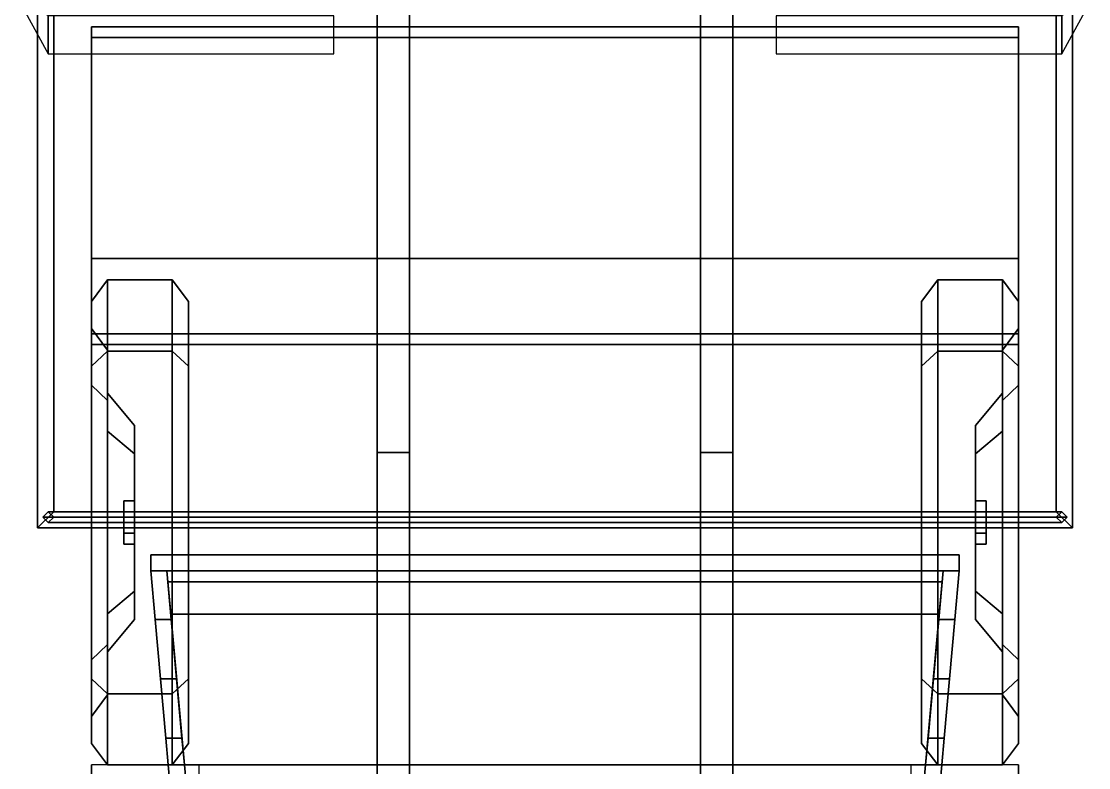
# Model space of a CAD drawing. Header units: millimetres. Extents: x -1 to 3, y -2.5 to 9.
# Drawn here: x -0.99 to 0.99, y -1.265 to 0.12 of the extents above; entities that cross this region are included whole.
import ezdxf

# ---------------------------------------------------------------- set-up
doc = ezdxf.new("R2010")
doc.units = ezdxf.units.MM
doc.layers.add('fenders', color=1, linetype='Continuous')
doc.layers.add('wheels', color=2, linetype='Continuous')

msp = doc.modelspace()

# ---------------------------------------------------------------- linework, layer by layer
for points in [[(0.96, 2.43, 1.18), (0.96, -0.82, 1.18), (-0.96, -0.82, 1.18), (-0.96, 2.43, 1.18)], [(-0.96, -0.82, 1.9), (-0.93, -0.79, 1.9), (-0.93, 2.4, 1.9), (-0.96, 2.43, 1.9)], [(-0.96, -0.82, 1.18), (-0.96, -0.82, 1.9), (-0.96, 2.43, 1.9), (-0.96, 2.43, 1.18)], [(0.93, -0.79, 1.9), (0.96, -0.82, 1.9), (0.96, 2.43, 1.9), (0.93, 2.4, 1.9)], [(0.96, 2.43, 1.18), (0.96, 2.43, 1.9), (0.96, -0.82, 1.9), (0.96, -0.82, 1.18)], [(-0.93, 2.4, 1.21), (-0.93, -0.79, 1.21), (0.93, -0.79, 1.21), (0.93, 2.4, 1.21)], [(-0.93, 2.4, 1.21), (-0.93, 2.4, 1.9), (-0.93, -0.79, 1.9), (-0.93, -0.79, 1.21)], [(-0.33, 2.4, 0.8), (-0.33, 2.4, 0.73), (-0.33, 1.65, 0.67), (-0.33, -0.68, 0.8)], [(-0.27, -0.68, 0.8), (-0.27, 2.4, 0.8), (-0.33, 2.4, 0.8), (-0.33, -0.68, 0.8)], [(-0.27, 1.65, 0.67), (-0.27, 2.4, 0.73), (-0.27, 2.35, 0.8), (-0.27, -0.68, 0.8)], [(0.27, 2.35, 0.8), (0.27, 2.4, 0.73), (0.27, 1.65, 0.67), (0.27, -0.68, 0.8)], [(0.33, -0.68, 0.8), (0.33, 2.4, 0.8), (0.27, 2.4, 0.8), (0.27, -0.68, 0.8)], [(0.33, 1.65, 0.67), (0.33, 2.4, 0.73), (0.33, 2.4, 0.8), (0.33, -0.68, 0.8)], [(0.93, -0.79, 1.21), (0.93, -0.79, 1.9), (0.93, 2.4, 1.9), (0.93, 2.4, 1.21)], [(-0.33, -0.68, 0.8), (-0.33, 1.65, 0.67), (-0.33, -0.82, 0.67), (-0.33, -0.82, 0.77)], [(-0.33, -0.82, 0.67), (-0.33, 1.65, 0.67), (-0.27, 1.65, 0.67), (-0.27, -0.82, 0.67)], [(-0.27, -0.82, 0.67), (-0.27, 1.65, 0.67), (-0.27, -0.68, 0.8), (-0.27, -0.82, 0.77)], [(0.27, -0.68, 0.8), (0.27, 1.65, 0.67), (0.27, -0.82, 0.67), (0.27, -0.82, 0.77)], [(0.27, -0.82, 0.67), (0.27, 1.65, 0.67), (0.33, 1.65, 0.67), (0.33, -0.82, 0.67)], [(0.33, -0.82, 0.67), (0.33, 1.65, 0.67), (0.33, -0.68, 0.8), (0.33, -0.82, 0.77)], [(-0.86, 0.09, 0.84), (-0.86, -0.32, 0.84), (-0.86, -0.48, 1.12), (-0.86, 0.11, 0.87)], [(0.86, 0.11, 0.87), (0.86, 0.09, 0.84), (-0.86, 0.09, 0.84), (-0.86, 0.11, 0.87)], [(-0.86, 0.11, 0.87), (-0.86, -0.46, 1.14), (-0.86, 0.09, 1.14), (-0.86, 0.11, 1.12)], [(-0.86, 0.11, 1.12), (-0.86, 0.09, 1.14), (0.86, 0.09, 1.14), (0.86, 0.11, 1.12)], [(0.86, 0.11, 1.12), (0.86, 0.11, 0.87), (-0.86, 0.11, 0.87), (-0.86, 0.11, 1.12)], [(-0.86, 0.11, 0.87), (-0.86, -0.48, 1.12), (-0.86, -0.46, 1.14)], [(0.86, -0.48, 1.12), (0.86, -0.32, 0.84), (0.86, 0.09, 0.84), (0.86, 0.11, 0.87)], [(0.86, 0.09, 1.14), (0.86, -0.46, 1.14), (0.86, 0.11, 0.87), (0.86, 0.11, 1.12)], [(0.86, -0.46, 1.14), (0.86, -0.48, 1.12), (0.86, 0.11, 0.87), (0.86, -0.46, 1.14)], [(0.86, 0.09, 0.84), (0.86, -0.32, 0.84), (-0.86, -0.32, 0.84), (-0.86, 0.09, 0.84)], [(-0.86, 0.09, 1.14), (-0.86, -0.46, 1.14), (0.86, -0.46, 1.14), (0.86, 0.09, 1.14)], [(-0.86, -0.48, 1.12), (-0.86, -0.32, 0.84), (0.86, -0.32, 0.84), (0.86, -0.48, 1.12)], [(-0.86, -0.46, 1.14), (-0.86, -0.48, 1.12), (0.86, -0.48, 1.12), (0.86, -0.46, 1.14)], [(-0.27, -0.82, 0.77), (-0.27, -0.68, 0.8), (-0.33, -0.68, 0.8), (-0.33, -0.82, 0.77)], [(0.33, -0.82, 0.77), (0.33, -0.68, 0.8), (0.27, -0.68, 0.8), (0.27, -0.82, 0.77)], [(-0.93, -0.79, 1.9), (-0.96, -0.82, 1.9), (0.96, -0.82, 1.9), (0.93, -0.79, 1.9)], [(0.95, -0.8, 2.16), (0.94, -0.79, 2.15), (-0.94, -0.79, 2.15), (-0.95, -0.8, 2.16)], [(-0.94, -0.79, 1.9), (-0.95, -0.8, 1.9), (-0.95, -0.8, 2.16), (-0.94, -0.79, 2.15)], [(0.94, -0.79, 2.15), (0.93, -0.8, 2.14), (-0.93, -0.8, 2.14), (-0.94, -0.79, 2.15)], [(-0.93, -0.8, 1.9), (-0.94, -0.79, 1.9), (-0.94, -0.79, 2.15), (-0.93, -0.8, 2.14)], [(-0.93, -0.79, 1.21), (-0.93, -0.79, 1.9), (0.93, -0.79, 1.9), (0.93, -0.79, 1.21)], [(0.94, -0.79, 1.9), (0.93, -0.8, 1.9), (0.93, -0.8, 2.14), (0.94, -0.79, 2.15)], [(0.95, -0.8, 1.9), (0.94, -0.79, 1.9), (0.94, -0.79, 2.15), (0.95, -0.8, 2.16)], [(0.94, -0.81, 2.15), (0.95, -0.8, 2.16), (-0.95, -0.8, 2.16), (-0.94, -0.81, 2.15)], [(-0.95, -0.8, 1.9), (-0.94, -0.81, 1.9), (-0.94, -0.81, 2.15), (-0.95, -0.8, 2.16)], [(0.93, -0.8, 2.14), (0.94, -0.81, 2.15), (-0.94, -0.81, 2.15), (-0.93, -0.8, 2.14)], [(-0.94, -0.81, 1.9), (-0.93, -0.8, 1.9), (-0.93, -0.8, 2.14), (-0.94, -0.81, 2.15)], [(0.93, -0.8, 1.9), (0.94, -0.81, 1.9), (0.94, -0.81, 2.15), (0.93, -0.8, 2.14)], [(0.94, -0.81, 1.9), (0.95, -0.8, 1.9), (0.95, -0.8, 2.16), (0.94, -0.81, 2.15)], [(0.96, -0.82, 1.18), (0.96, -0.82, 1.9), (-0.96, -0.82, 1.9), (-0.96, -0.82, 1.18)], [(-0.33, -0.82, 0.77), (-0.33, -0.82, 0.67), (-0.33, -1.35, 0.63), (-0.33, -2.34, 0.77)], [(-0.33, -1.35, 0.63), (-0.33, -0.82, 0.67), (-0.27, -0.82, 0.67), (-0.27, -1.35, 0.63)], [(-0.27, -2.34, 0.77), (-0.27, -0.82, 0.77), (-0.33, -0.82, 0.77), (-0.33, -2.34, 0.77)], [(-0.27, -1.35, 0.63), (-0.27, -0.82, 0.67), (-0.27, -0.82, 0.77), (-0.27, -2.34, 0.77)], [(0.27, -0.82, 0.77), (0.27, -0.82, 0.67), (0.27, -1.35, 0.63), (0.27, -2.34, 0.77)], [(0.27, -1.35, 0.63), (0.27, -0.82, 0.67), (0.33, -0.82, 0.67), (0.33, -1.35, 0.63)], [(0.33, -2.34, 0.77), (0.33, -0.82, 0.77), (0.27, -0.82, 0.77), (0.27, -2.34, 0.77)], [(0.33, -1.35, 0.63), (0.33, -0.82, 0.67), (0.33, -0.82, 0.77), (0.33, -2.34, 0.77)], [(-0.75, -0.87, 1.15), (-0.75, -0.9, 1.15), (-0.75, -0.9, 1.85), (-0.75, -0.87, 1.85)], [(0.75, -0.87, 1.85), (0.75, -0.87, 1.15), (-0.75, -0.87, 1.15), (-0.75, -0.87, 1.85)], [(-0.75, -0.87, 1.85), (-0.75, -0.9, 1.85), (0.75, -0.9, 1.85), (0.75, -0.87, 1.85)], [(0.75, -0.9, 1.85), (0.75, -0.9, 1.15), (0.75, -0.87, 1.15), (0.75, -0.87, 1.85)], [(-0.75, -0.9, 1.85), (-0.72, -0.9, 1.82), (0.72, -0.9, 1.82), (0.75, -0.9, 1.85)], [(-0.75, -0.9, 1.54), (-0.75, -0.9, 1.15), (-0.7419, -0.99, 1.12), (-0.7419, -0.99, 1.54)], [(-0.7419, -0.99, 1.54), (-0.7119, -0.99, 1.54), (-0.72, -0.9, 1.54), (-0.75, -0.9, 1.54)], [(-0.75, -0.9, 1.54), (-0.72, -0.9, 1.54), (-0.72, -0.9, 1.82), (-0.75, -0.9, 1.85)], [(-0.72, -0.9, 1.54), (-0.7128, -0.98, 1.7), (-0.7182, -0.92, 1.81), (-0.72, -0.9, 1.82)], [(-0.72, -0.9, 1.82), (-0.7182, -0.92, 1.81), (0.7182, -0.92, 1.81), (0.72, -0.9, 1.82)], [(-0.72, -0.9, 1.54), (-0.7128, -0.98, 1.54), (-0.7128, -0.98, 1.54), (-0.7128, -0.98, 1.7)], [(0.7119, -0.99, 1.54), (0.7419, -0.99, 1.54), (0.75, -0.9, 1.54), (0.72, -0.9, 1.54)], [(0.7182, -0.92, 1.81), (0.7128, -0.98, 1.7), (0.72, -0.9, 1.54), (0.72, -0.9, 1.82)], [(0.7128, -0.98, 1.54), (0.7128, -0.98, 1.54), (0.72, -0.9, 1.54), (0.7128, -0.98, 1.7)], [(0.72, -0.9, 1.54), (0.75, -0.9, 1.54), (0.75, -0.9, 1.85), (0.72, -0.9, 1.82)], [(0.7419, -0.99, 1.54), (0.7419, -0.99, 1.12), (0.75, -0.9, 1.15), (0.75, -0.9, 1.54)], [(-0.7182, -0.92, 1.81), (-0.7128, -0.98, 1.7), (0.7128, -0.98, 1.7), (0.7182, -0.92, 1.81)], [(-0.7419, -0.99, 1.54), (-0.7419, -0.99, 1.12), (-0.732, -1.1, 1.06), (-0.732, -1.1, 1.54)], [(-0.6921, -1.21, 1.54), (-0.6876, -1.26, 1.31), (-0.7128, -0.98, 1.31), (-0.702, -1.1, 1.54)], [(-0.702, -1.1, 1.54), (-0.7128, -0.98, 1.31), (-0.7128, -0.98, 1.31), (-0.7119, -0.99, 1.54)], [(-0.7119, -0.99, 1.54), (-0.7128, -0.98, 1.31), (-0.7128, -0.98, 1.31), (-0.7128, -0.98, 1.54)], [(-0.7128, -0.98, 1.7), (-0.7128, -0.98, 1.31), (0.7128, -0.98, 1.31), (0.7128, -0.98, 1.7)], [(-0.7128, -0.98, 1.31), (-0.6876, -1.26, 1.31), (0.6876, -1.26, 1.31), (0.7128, -0.98, 1.31)], [(0.702, -1.1, 1.54), (0.7128, -0.98, 1.31), (0.6876, -1.26, 1.31), (0.6921, -1.21, 1.54)], [(0.7119, -0.99, 1.54), (0.7128, -0.98, 1.31), (0.7128, -0.98, 1.31), (0.702, -1.1, 1.54)], [(0.7128, -0.98, 1.54), (0.7128, -0.98, 1.31), (0.7128, -0.98, 1.31), (0.7119, -0.99, 1.54)], [(0.732, -1.1, 1.54), (0.732, -1.1, 1.06), (0.7419, -0.99, 1.12), (0.7419, -0.99, 1.54)], [(-0.732, -1.1, 1.54), (-0.702, -1.1, 1.54), (-0.7119, -0.99, 1.54), (-0.7419, -0.99, 1.54)], [(0.702, -1.1, 1.54), (0.732, -1.1, 1.54), (0.7419, -0.99, 1.54), (0.7119, -0.99, 1.54)], [(-0.732, -1.1, 1.54), (-0.732, -1.1, 1.06), (-0.7221, -1.21, 0.94), (-0.7221, -1.21, 1.54)], [(-0.7221, -1.21, 1.54), (-0.6921, -1.21, 1.54), (-0.702, -1.1, 1.54), (-0.732, -1.1, 1.54)], [(0.6921, -1.21, 1.54), (0.7221, -1.21, 1.54), (0.732, -1.1, 1.54), (0.702, -1.1, 1.54)], [(0.7221, -1.21, 1.54), (0.7221, -1.21, 0.94), (0.732, -1.1, 1.06), (0.732, -1.1, 1.54)], [(-0.7221, -1.21, 1.54), (-0.7221, -1.21, 0.94), (-0.7176, -1.26, 0.77), (-0.7176, -1.26, 1.54)], [(-0.7176, -1.26, 1.54), (-0.6876, -1.26, 1.54), (-0.6921, -1.21, 1.54), (-0.7221, -1.21, 1.54)], [(-0.6876, -1.26, 1.54), (-0.6876, -1.26, 1.31), (-0.6876, -1.26, 1.31), (-0.6921, -1.21, 1.54)], [(0.6921, -1.21, 1.54), (0.6876, -1.26, 1.31), (0.6876, -1.26, 1.31), (0.6876, -1.26, 1.54)], [(0.6876, -1.26, 1.54), (0.7176, -1.26, 1.54), (0.7221, -1.21, 1.54), (0.6921, -1.21, 1.54)], [(0.7176, -1.26, 1.54), (0.7176, -1.26, 0.77), (0.7221, -1.21, 0.94), (0.7221, -1.21, 1.54)], [(-0.7176, -1.26, 1.54), (-0.7176, -1.26, 0.77), (-0.6852, -1.62, 0.77), (-0.6852, -1.62, 1.54)], [(-0.6852, -1.62, 1.54), (-0.6552, -1.62, 1.54), (-0.6876, -1.26, 1.54), (-0.7176, -1.26, 1.54)], [(-0.6552, -1.62, 1.54), (-0.6552, -1.62, 0.87), (-0.6876, -1.26, 0.87), (-0.6876, -1.26, 1.54)], [(-0.6552, -1.62, 0.87), (0.6552, -1.62, 0.87), (0.6876, -1.26, 0.87), (-0.6876, -1.26, 0.87)], [(-0.6876, -1.26, 0.87), (0.6876, -1.26, 0.87), (0.6876, -1.26, 1.31), (-0.6876, -1.26, 1.31)], [(0.6876, -1.26, 1.54), (0.6876, -1.26, 0.87), (0.6552, -1.62, 0.87), (0.6552, -1.62, 1.54)], [(0.6552, -1.62, 1.54), (0.6852, -1.62, 1.54), (0.7176, -1.26, 1.54), (0.6876, -1.26, 1.54)], [(0.6852, -1.62, 1.54), (0.6852, -1.62, 0.77), (0.7176, -1.26, 0.77), (0.7176, -1.26, 1.54)]]:
    msp.add_3dface(points)
at = {"layer": 'fenders'}
for points in [[(-0.99, 0.17, 0.71), (-0.99, 0.15, 0.62), (-0.94, 0.06, 0.6), (-0.94, 0.13, 0.8)], [(0.94, 0.13, 0.8), (0.94, 0.06, 0.6), (0.99, 0.15, 0.62), (0.99, 0.17, 0.71)], [(-0.94, 0.13, 0.8), (-0.94, 0.06, 0.6), (-0.41, 0.06, 0.6), (-0.41, 0.13, 0.8)], [(0.41, 0.13, 0.8), (0.41, 0.06, 0.6), (0.94, 0.06, 0.6), (0.94, 0.13, 0.8)], [(-0.86, -1.26, 0.56), (-0.86, -1.56, 0.56), (-0.66, -1.56, 0.56), (-0.66, -1.26, 0.56)], [(-0.86, -1.56, 0.54), (-0.86, -1.56, 0.56), (-0.86, -1.26, 0.56), (-0.86, -1.26, 0.54)], [(0.66, -1.26, 0.56), (0.66, -1.56, 0.56), (0.86, -1.56, 0.56), (0.86, -1.26, 0.56)], [(0.86, -1.26, 0.54), (0.86, -1.26, 0.56), (0.86, -1.56, 0.56), (0.86, -1.56, 0.54)]]:
    msp.add_3dface(points, dxfattribs=at)
at = {"layer": 'wheels'}
for points in [[(-0.83, -0.36, 0.68), (-0.83, -0.4918, 0.3618), (-0.86, -0.5201, 0.3901), (-0.86, -0.4, 0.68)], [(-0.83, -0.4918, 0.9982), (-0.83, -0.36, 0.68), (-0.86, -0.4, 0.68), (-0.86, -0.5201, 0.9699)], [(-0.71, -0.36, 0.68), (-0.71, -0.4918, 0.3618), (-0.83, -0.4918, 0.3618), (-0.83, -0.36, 0.68)], [(-0.71, -0.4918, 0.9982), (-0.71, -0.36, 0.68), (-0.83, -0.36, 0.68), (-0.83, -0.4918, 0.9982)], [(-0.71, -0.4918, 0.3618), (-0.71, -0.36, 0.68), (-0.68, -0.4, 0.68), (-0.68, -0.5201, 0.3901)], [(-0.71, -0.36, 0.68), (-0.71, -0.4918, 0.9982), (-0.68, -0.5201, 0.9699), (-0.68, -0.4, 0.68)], [(0.71, -0.36, 0.68), (0.71, -0.4918, 0.3618), (0.68, -0.5201, 0.3901), (0.68, -0.4, 0.68)], [(0.71, -0.4918, 0.9982), (0.71, -0.36, 0.68), (0.68, -0.4, 0.68), (0.68, -0.5201, 0.9699)], [(0.71, -0.4918, 0.3618), (0.71, -0.36, 0.68), (0.83, -0.36, 0.68), (0.83, -0.4918, 0.3618)], [(0.71, -0.36, 0.68), (0.71, -0.4918, 0.9982), (0.83, -0.4918, 0.9982), (0.83, -0.36, 0.68)], [(0.83, -0.4918, 0.3618), (0.83, -0.36, 0.68), (0.86, -0.4, 0.68), (0.86, -0.5201, 0.3901)], [(0.83, -0.36, 0.68), (0.83, -0.4918, 0.9982), (0.86, -0.5201, 0.9699), (0.86, -0.4, 0.68)], [(-0.86, -0.4, 0.68), (-0.86, -0.5201, 0.3901), (-0.86, -0.5554, 0.4254), (-0.86, -0.45, 0.68)], [(-0.86, -0.5201, 0.9699), (-0.86, -0.4, 0.68), (-0.86, -0.45, 0.68), (-0.86, -0.5554, 0.9346)], [(-0.68, -1.0999, 0.9699), (-0.68, -1.22, 0.68), (-0.68, -0.5201, 0.3901), (-0.68, -0.4, 0.68)], [(-0.68, -0.5201, 0.9699), (-0.68, -0.81, 1.09), (-0.68, -1.0999, 0.9699), (-0.68, -0.4, 0.68)], [(0.68, -0.5201, 0.3901), (0.68, -0.81, 0.27), (0.68, -1.0999, 0.3901), (0.68, -0.4, 0.68)], [(0.68, -0.5201, 0.9699), (0.68, -0.4, 0.68), (0.68, -1.0999, 0.3901), (0.68, -1.22, 0.68)], [(0.86, -0.5201, 0.3901), (0.86, -0.4, 0.68), (0.86, -0.45, 0.68), (0.86, -0.5554, 0.4254)], [(0.86, -0.4, 0.68), (0.86, -0.5201, 0.9699), (0.86, -0.5554, 0.9346), (0.86, -0.45, 0.68)], [(-0.86, -0.45, 0.68), (-0.86, -0.5554, 0.4254), (-0.83, -0.5837, 0.4537), (-0.83, -0.49, 0.68)], [(-0.86, -0.5554, 0.9346), (-0.86, -0.45, 0.68), (-0.83, -0.49, 0.68), (-0.83, -0.5837, 0.9063)], [(0.86, -0.5554, 0.4254), (0.86, -0.45, 0.68), (0.83, -0.49, 0.68), (0.83, -0.5837, 0.4537)], [(0.86, -0.45, 0.68), (0.86, -0.5554, 0.9346), (0.83, -0.5837, 0.9063), (0.83, -0.49, 0.68)], [(-0.83, -0.4918, 0.3618), (-0.83, -0.81, 0.23), (-0.86, -0.81, 0.27), (-0.86, -0.5201, 0.3901)], [(-0.83, -0.81, 1.13), (-0.83, -0.4918, 0.9982), (-0.86, -0.5201, 0.9699), (-0.86, -0.81, 1.09)], [(-0.83, -0.49, 0.68), (-0.83, -0.5837, 0.4537), (-0.83, -0.6403, 0.5103), (-0.83, -0.57, 0.68)], [(-0.83, -0.5837, 0.9063), (-0.83, -0.49, 0.68), (-0.83, -0.57, 0.68), (-0.83, -0.6403, 0.8497)], [(-0.71, -0.4918, 0.3618), (-0.71, -0.81, 0.23), (-0.83, -0.81, 0.23), (-0.83, -0.4918, 0.3618)], [(-0.71, -0.81, 1.13), (-0.71, -0.4918, 0.9982), (-0.83, -0.4918, 0.9982), (-0.83, -0.81, 1.13)], [(-0.71, -0.81, 0.23), (-0.71, -0.4918, 0.3618), (-0.68, -0.5201, 0.3901), (-0.68, -0.81, 0.27)], [(-0.71, -0.4918, 0.9982), (-0.71, -0.81, 1.13), (-0.68, -0.81, 1.09), (-0.68, -0.5201, 0.9699)], [(0.71, -0.4918, 0.3618), (0.71, -0.81, 0.23), (0.68, -0.81, 0.27), (0.68, -0.5201, 0.3901)], [(0.71, -0.81, 1.13), (0.71, -0.4918, 0.9982), (0.68, -0.5201, 0.9699), (0.68, -0.81, 1.09)], [(0.71, -0.81, 0.23), (0.71, -0.4918, 0.3618), (0.83, -0.4918, 0.3618), (0.83, -0.81, 0.23)], [(0.71, -0.4918, 0.9982), (0.71, -0.81, 1.13), (0.83, -0.81, 1.13), (0.83, -0.4918, 0.9982)], [(0.83, -0.5837, 0.4537), (0.83, -0.49, 0.68), (0.83, -0.57, 0.68), (0.83, -0.6403, 0.5103)], [(0.83, -0.49, 0.68), (0.83, -0.5837, 0.9063), (0.83, -0.6403, 0.8497), (0.83, -0.57, 0.68)], [(0.83, -0.81, 0.23), (0.83, -0.4918, 0.3618), (0.86, -0.5201, 0.3901), (0.86, -0.81, 0.27)], [(0.83, -0.4918, 0.9982), (0.83, -0.81, 1.13), (0.86, -0.81, 1.09), (0.86, -0.5201, 0.9699)], [(-0.86, -0.5201, 0.3901), (-0.86, -0.81, 0.27), (-0.86, -0.81, 0.32), (-0.86, -0.5554, 0.4254)], [(-0.86, -0.81, 1.09), (-0.86, -0.5201, 0.9699), (-0.86, -0.5554, 0.9346), (-0.86, -0.81, 1.04)], [(-0.68, -1.0999, 0.3901), (-0.68, -0.81, 0.27), (-0.68, -0.5201, 0.3901), (-0.68, -1.22, 0.68)], [(0.68, -1.0999, 0.9699), (0.68, -0.81, 1.09), (0.68, -0.5201, 0.9699), (0.68, -1.22, 0.68)], [(0.86, -0.81, 0.27), (0.86, -0.5201, 0.3901), (0.86, -0.5554, 0.4254), (0.86, -0.81, 0.32)], [(0.86, -0.5201, 0.9699), (0.86, -0.81, 1.09), (0.86, -0.81, 1.04), (0.86, -0.5554, 0.9346)], [(-0.86, -0.5554, 0.4254), (-0.86, -0.81, 0.32), (-0.83, -0.81, 0.36), (-0.83, -0.5837, 0.4537)], [(-0.86, -0.81, 1.04), (-0.86, -0.5554, 0.9346), (-0.83, -0.5837, 0.9063), (-0.83, -0.81, 1)], [(-0.83, -0.57, 0.68), (-0.83, -0.6403, 0.5103), (-0.78, -0.6827, 0.5527), (-0.78, -0.63, 0.68)], [(-0.83, -0.6403, 0.8497), (-0.83, -0.57, 0.68), (-0.78, -0.63, 0.68), (-0.78, -0.6827, 0.8073)], [(0.83, -0.6403, 0.5103), (0.83, -0.57, 0.68), (0.78, -0.63, 0.68), (0.78, -0.6827, 0.5527)], [(0.83, -0.57, 0.68), (0.83, -0.6403, 0.8497), (0.78, -0.6827, 0.8073), (0.78, -0.63, 0.68)], [(0.86, -0.81, 0.32), (0.86, -0.5554, 0.4254), (0.83, -0.5837, 0.4537), (0.83, -0.81, 0.36)], [(0.86, -0.5554, 0.9346), (0.86, -0.81, 1.04), (0.83, -0.81, 1), (0.83, -0.5837, 0.9063)], [(-0.83, -0.5837, 0.4537), (-0.83, -0.81, 0.36), (-0.83, -0.81, 0.44), (-0.83, -0.6403, 0.5103)], [(-0.83, -0.81, 1), (-0.83, -0.5837, 0.9063), (-0.83, -0.6403, 0.8497), (-0.83, -0.81, 0.92)], [(0.83, -0.81, 0.36), (0.83, -0.5837, 0.4537), (0.83, -0.6403, 0.5103), (0.83, -0.81, 0.44)], [(0.83, -0.5837, 0.9063), (0.83, -0.81, 1), (0.83, -0.81, 0.92), (0.83, -0.6403, 0.8497)], [(-0.78, -0.9373, 0.5527), (-0.78, -0.63, 0.68), (-0.78, -0.6827, 0.5527), (-0.78, -0.81, 0.5)], [(-0.78, -0.99, 0.68), (-0.78, -0.6827, 0.8073), (-0.78, -0.63, 0.68), (-0.78, -0.9373, 0.5527)], [(0.78, -0.63, 0.68), (0.78, -0.9373, 0.8073), (0.78, -0.99, 0.68), (0.78, -0.6827, 0.5527)], [(0.78, -0.6827, 0.8073), (0.78, -0.81, 0.86), (0.78, -0.9373, 0.8073), (0.78, -0.63, 0.68)], [(-0.83, -0.6403, 0.5103), (-0.83, -0.81, 0.44), (-0.78, -0.81, 0.5), (-0.78, -0.6827, 0.5527)], [(-0.83, -0.81, 0.92), (-0.83, -0.6403, 0.8497), (-0.78, -0.6827, 0.8073), (-0.78, -0.81, 0.86)], [(0.83, -0.81, 0.44), (0.83, -0.6403, 0.5103), (0.78, -0.6827, 0.5527), (0.78, -0.81, 0.5)], [(0.83, -0.6403, 0.8497), (0.83, -0.81, 0.92), (0.78, -0.81, 0.86), (0.78, -0.6827, 0.8073)], [(-0.78, -0.9373, 0.8073), (-0.78, -0.81, 0.86), (-0.78, -0.6827, 0.8073), (-0.78, -0.99, 0.68)], [(0.78, -0.6827, 0.5527), (0.78, -0.99, 0.68), (0.78, -0.9373, 0.5527), (0.78, -0.81, 0.5)], [(-0.8, -0.85, 0.68), (-0.8, -0.77, 0.68), (-0.8, -0.79, 0.6454), (-0.8, -0.83, 0.6454)], [(-0.78, -0.77, 0.68), (-0.78, -0.79, 0.6454), (-0.8, -0.79, 0.6454), (-0.8, -0.77, 0.68)], [(-0.78, -0.79, 0.7146), (-0.78, -0.77, 0.68), (-0.8, -0.77, 0.68), (-0.8, -0.79, 0.7146)], [(-0.8, -0.83, 0.7146), (-0.8, -0.79, 0.7146), (-0.8, -0.77, 0.68), (-0.8, -0.85, 0.68)], [(0.78, -0.79, 0.6454), (0.78, -0.77, 0.68), (0.8, -0.77, 0.68), (0.8, -0.79, 0.6454)], [(0.78, -0.77, 0.68), (0.78, -0.79, 0.7146), (0.8, -0.79, 0.7146), (0.8, -0.77, 0.68)], [(0.8, -0.77, 0.68), (0.8, -0.85, 0.68), (0.8, -0.83, 0.6454), (0.8, -0.79, 0.6454)], [(0.8, -0.79, 0.7146), (0.8, -0.83, 0.7146), (0.8, -0.85, 0.68), (0.8, -0.77, 0.68)], [(-0.78, -0.79, 0.6454), (-0.78, -0.83, 0.6454), (-0.8, -0.83, 0.6454), (-0.8, -0.79, 0.6454)], [(-0.78, -0.83, 0.7146), (-0.78, -0.79, 0.7146), (-0.8, -0.79, 0.7146), (-0.8, -0.83, 0.7146)], [(0.78, -0.83, 0.6454), (0.78, -0.79, 0.6454), (0.8, -0.79, 0.6454), (0.8, -0.83, 0.6454)], [(0.78, -0.79, 0.7146), (0.78, -0.83, 0.7146), (0.8, -0.83, 0.7146), (0.8, -0.79, 0.7146)], [(-0.83, -0.81, 0.23), (-0.83, -1.1282, 0.3618), (-0.86, -1.0999, 0.3901), (-0.86, -0.81, 0.27)], [(-0.86, -0.81, 0.27), (-0.86, -1.0999, 0.3901), (-0.86, -1.0646, 0.4254), (-0.86, -0.81, 0.32)], [(-0.86, -0.81, 0.32), (-0.86, -1.0646, 0.4254), (-0.83, -1.0363, 0.4537), (-0.83, -0.81, 0.36)], [(-0.83, -1.1282, 0.9982), (-0.83, -0.81, 1.13), (-0.86, -0.81, 1.09), (-0.86, -1.0999, 0.9699)], [(-0.86, -1.0999, 0.9699), (-0.86, -0.81, 1.09), (-0.86, -0.81, 1.04), (-0.86, -1.0646, 0.9346)], [(-0.86, -1.0646, 0.9346), (-0.86, -0.81, 1.04), (-0.83, -0.81, 1), (-0.83, -1.0363, 0.9063)], [(-0.83, -0.81, 0.44), (-0.83, -0.9797, 0.5103), (-0.78, -0.9373, 0.5527), (-0.78, -0.81, 0.5)], [(-0.83, -0.81, 0.36), (-0.83, -1.0363, 0.4537), (-0.83, -0.9797, 0.5103), (-0.83, -0.81, 0.44)], [(-0.71, -0.81, 0.23), (-0.71, -1.1282, 0.3618), (-0.83, -1.1282, 0.3618), (-0.83, -0.81, 0.23)], [(-0.83, -0.9797, 0.8497), (-0.83, -0.81, 0.92), (-0.78, -0.81, 0.86), (-0.78, -0.9373, 0.8073)], [(-0.83, -1.0363, 0.9063), (-0.83, -0.81, 1), (-0.83, -0.81, 0.92), (-0.83, -0.9797, 0.8497)], [(-0.71, -1.1282, 0.9982), (-0.71, -0.81, 1.13), (-0.83, -0.81, 1.13), (-0.83, -1.1282, 0.9982)], [(-0.71, -1.1282, 0.3618), (-0.71, -0.81, 0.23), (-0.68, -0.81, 0.27), (-0.68, -1.0999, 0.3901)], [(-0.71, -0.81, 1.13), (-0.71, -1.1282, 0.9982), (-0.68, -1.0999, 0.9699), (-0.68, -0.81, 1.09)], [(0.71, -0.81, 0.23), (0.71, -1.1282, 0.3618), (0.68, -1.0999, 0.3901), (0.68, -0.81, 0.27)], [(0.71, -1.1282, 0.9982), (0.71, -0.81, 1.13), (0.68, -0.81, 1.09), (0.68, -1.0999, 0.9699)], [(0.71, -1.1282, 0.3618), (0.71, -0.81, 0.23), (0.83, -0.81, 0.23), (0.83, -1.1282, 0.3618)], [(0.71, -0.81, 1.13), (0.71, -1.1282, 0.9982), (0.83, -1.1282, 0.9982), (0.83, -0.81, 1.13)], [(0.83, -0.9797, 0.5103), (0.83, -0.81, 0.44), (0.78, -0.81, 0.5), (0.78, -0.9373, 0.5527)], [(0.83, -0.81, 0.92), (0.83, -0.9797, 0.8497), (0.78, -0.9373, 0.8073), (0.78, -0.81, 0.86)], [(0.83, -1.0363, 0.4537), (0.83, -0.81, 0.36), (0.83, -0.81, 0.44), (0.83, -0.9797, 0.5103)], [(0.83, -1.1282, 0.3618), (0.83, -0.81, 0.23), (0.86, -0.81, 0.27), (0.86, -1.0999, 0.3901)], [(0.86, -1.0646, 0.4254), (0.86, -0.81, 0.32), (0.83, -0.81, 0.36), (0.83, -1.0363, 0.4537)], [(0.83, -0.81, 1), (0.83, -1.0363, 0.9063), (0.83, -0.9797, 0.8497), (0.83, -0.81, 0.92)], [(0.83, -0.81, 1.13), (0.83, -1.1282, 0.9982), (0.86, -1.0999, 0.9699), (0.86, -0.81, 1.09)], [(0.86, -0.81, 1.04), (0.86, -1.0646, 0.9346), (0.83, -1.0363, 0.9063), (0.83, -0.81, 1)], [(0.86, -1.0999, 0.3901), (0.86, -0.81, 0.27), (0.86, -0.81, 0.32), (0.86, -1.0646, 0.4254)], [(0.86, -0.81, 1.09), (0.86, -1.0999, 0.9699), (0.86, -1.0646, 0.9346), (0.86, -0.81, 1.04)], [(-0.78, -0.83, 0.6454), (-0.78, -0.85, 0.68), (-0.8, -0.85, 0.68), (-0.8, -0.83, 0.6454)], [(-0.78, -0.85, 0.68), (-0.78, -0.83, 0.7146), (-0.8, -0.83, 0.7146), (-0.8, -0.85, 0.68)], [(0.78, -0.85, 0.68), (0.78, -0.83, 0.6454), (0.8, -0.83, 0.6454), (0.8, -0.85, 0.68)], [(0.78, -0.83, 0.7146), (0.78, -0.85, 0.68), (0.8, -0.85, 0.68), (0.8, -0.83, 0.7146)], [(-0.83, -0.9797, 0.5103), (-0.83, -1.05, 0.68), (-0.78, -0.99, 0.68), (-0.78, -0.9373, 0.5527)], [(-0.83, -1.05, 0.68), (-0.83, -0.9797, 0.8497), (-0.78, -0.9373, 0.8073), (-0.78, -0.99, 0.68)], [(0.83, -1.05, 0.68), (0.83, -0.9797, 0.5103), (0.78, -0.9373, 0.5527), (0.78, -0.99, 0.68)], [(0.83, -0.9797, 0.8497), (0.83, -1.05, 0.68), (0.78, -0.99, 0.68), (0.78, -0.9373, 0.8073)], [(-0.83, -1.0363, 0.4537), (-0.83, -1.13, 0.68), (-0.83, -1.05, 0.68), (-0.83, -0.9797, 0.5103)], [(-0.83, -1.13, 0.68), (-0.83, -1.0363, 0.9063), (-0.83, -0.9797, 0.8497), (-0.83, -1.05, 0.68)], [(0.83, -1.13, 0.68), (0.83, -1.0363, 0.4537), (0.83, -0.9797, 0.5103), (0.83, -1.05, 0.68)], [(0.83, -1.0363, 0.9063), (0.83, -1.13, 0.68), (0.83, -1.05, 0.68), (0.83, -0.9797, 0.8497)], [(-0.86, -1.0646, 0.4254), (-0.86, -1.17, 0.68), (-0.83, -1.13, 0.68), (-0.83, -1.0363, 0.4537)], [(-0.86, -1.17, 0.68), (-0.86, -1.0646, 0.9346), (-0.83, -1.0363, 0.9063), (-0.83, -1.13, 0.68)], [(0.86, -1.17, 0.68), (0.86, -1.0646, 0.4254), (0.83, -1.0363, 0.4537), (0.83, -1.13, 0.68)], [(0.86, -1.0646, 0.9346), (0.86, -1.17, 0.68), (0.83, -1.13, 0.68), (0.83, -1.0363, 0.9063)], [(-0.86, -1.0999, 0.3901), (-0.86, -1.22, 0.68), (-0.86, -1.17, 0.68), (-0.86, -1.0646, 0.4254)], [(-0.86, -1.22, 0.68), (-0.86, -1.0999, 0.9699), (-0.86, -1.0646, 0.9346), (-0.86, -1.17, 0.68)], [(0.86, -1.22, 0.68), (0.86, -1.0999, 0.3901), (0.86, -1.0646, 0.4254), (0.86, -1.17, 0.68)], [(0.86, -1.0999, 0.9699), (0.86, -1.22, 0.68), (0.86, -1.17, 0.68), (0.86, -1.0646, 0.9346)], [(-0.83, -1.1282, 0.3618), (-0.83, -1.26, 0.68), (-0.86, -1.22, 0.68), (-0.86, -1.0999, 0.3901)], [(-0.83, -1.26, 0.68), (-0.83, -1.1282, 0.9982), (-0.86, -1.0999, 0.9699), (-0.86, -1.22, 0.68)], [(-0.71, -1.26, 0.68), (-0.71, -1.1282, 0.3618), (-0.68, -1.0999, 0.3901), (-0.68, -1.22, 0.68)], [(-0.71, -1.1282, 0.9982), (-0.71, -1.26, 0.68), (-0.68, -1.22, 0.68), (-0.68, -1.0999, 0.9699)], [(0.71, -1.1282, 0.3618), (0.71, -1.26, 0.68), (0.68, -1.22, 0.68), (0.68, -1.0999, 0.3901)], [(0.71, -1.26, 0.68), (0.71, -1.1282, 0.9982), (0.68, -1.0999, 0.9699), (0.68, -1.22, 0.68)], [(0.83, -1.26, 0.68), (0.83, -1.1282, 0.3618), (0.86, -1.0999, 0.3901), (0.86, -1.22, 0.68)], [(0.83, -1.1282, 0.9982), (0.83, -1.26, 0.68), (0.86, -1.22, 0.68), (0.86, -1.0999, 0.9699)], [(-0.71, -1.1282, 0.3618), (-0.71, -1.26, 0.68), (-0.83, -1.26, 0.68), (-0.83, -1.1282, 0.3618)], [(-0.71, -1.26, 0.68), (-0.71, -1.1282, 0.9982), (-0.83, -1.1282, 0.9982), (-0.83, -1.26, 0.68)], [(0.71, -1.26, 0.68), (0.71, -1.1282, 0.3618), (0.83, -1.1282, 0.3618), (0.83, -1.26, 0.68)], [(0.71, -1.1282, 0.9982), (0.71, -1.26, 0.68), (0.83, -1.26, 0.68), (0.83, -1.1282, 0.9982)]]:
    msp.add_3dface(points, dxfattribs=at)

doc.saveas('drawing.dxf')
